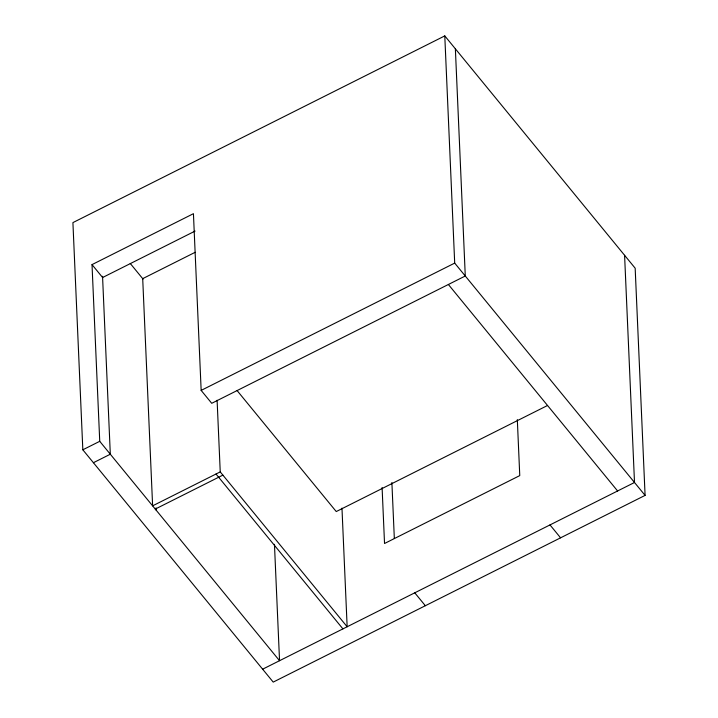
<?xml version="1.0" encoding="UTF-8"?>
<svg xmlns="http://www.w3.org/2000/svg" width="718" height="718" viewBox="0 0 718 718"><rect width="100%" height="100%" fill="white"/><g stroke="black" fill="none" stroke-linecap="round" stroke-linejoin="round"><path stroke-width="1.08" d="M444.783 35.9L72.913 222.607L82.83 449.8L273.217 682.1L645.087 495.393L635.17 268.2L444.783 35.9L454.7 263.102L645.087 495.393M274.455 544.307L279.544 660.704L99.739 441.319L92.021 264.61L193.438 213.686L201.157 390.395L211.729 403.301L465.282 275.999L455.365 48.806M195.072 231.088L102.602 277.516L92.021 264.61M195.197 252.287L142.702 278.647L152.62 505.84L220.238 471.897L217.105 400.267M82.83 449.8L99.739 441.319M201.157 390.395L454.7 263.102M93.412 462.706L110.312 454.225L102.548 276.268M155.267 509.071L222.876 475.128M547.538 405.482L336.248 511.557L237.093 390.574M262.635 669.194L634.506 482.487L624.588 255.294M448.382 284.49L617.606 490.977M549.997 524.921L560.57 537.827M414.771 592.817L425.343 605.723M130.254 263.461L143.053 279.078M220.238 471.897L347.153 626.76L341.974 508.129M216.01 474.024L342.926 628.887M517.319 419.617L519.76 475.603L384.534 543.499L382.093 487.513M391.884 482.505L394.335 538.491M156.048 507.904L156.147 510.148"/></g></svg>
